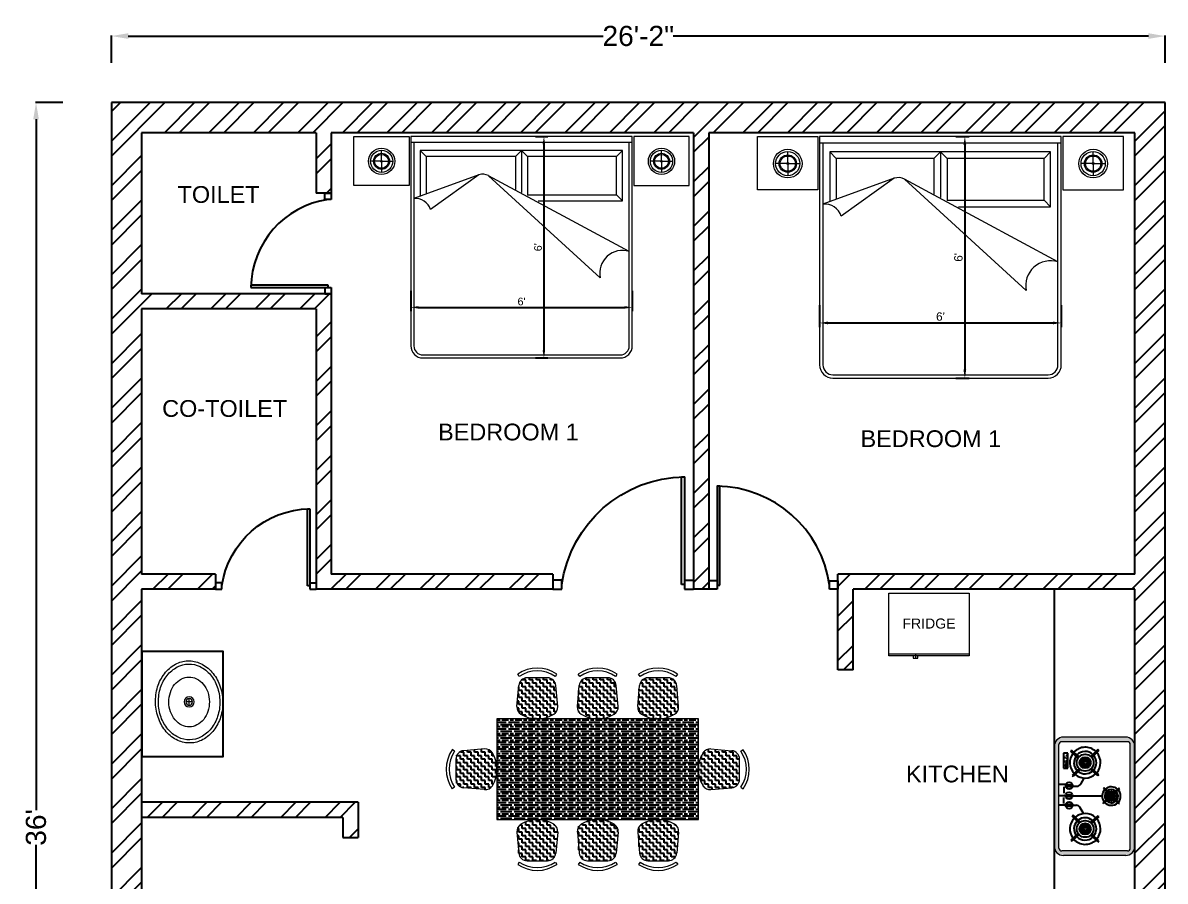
# Model space of a CAD drawing. Header units: inches. Extents: x 6298 to 6638, y 3650 to 4105.
# Drawn here: x 6297.5 to 6637.9, y 3849.5 to 4105.3 of the extents above; entities that cross this region are included whole.
import ezdxf

# ---------------------------------------------------------------- set-up
doc = ezdxf.new("R2010")
doc.units = ezdxf.units.IN
doc.header["$MEASUREMENT"] = 0
for name, color, linetype in [('A', 132, 'Continuous'), ('Appliances', 7, 'Continuous'), ('door', 70, 'Continuous'), ('Furniture Layout_30-12-17$0$0-FF-TEXT', 3, 'Continuous'), ('kitchen technics', 250, 'Continuous'), ('wall', 20, 'Continuous'), ('window', 147, 'Continuous')]:
    doc.layers.add(name, color=color, linetype=linetype)
for name, color, linetype, lineweight in [('ceiling', 144, 'Continuous', 18), ('FURN', 191, 'Continuous', 13), ('FURNITURE', 11, 'Continuous', 13), ('Text cabs', 253, 'Continuous', 9)]:
    doc.layers.add(name, color=color, linetype=linetype, lineweight=lineweight)
doc.layers.add('components', color=9, linetype='Continuous', plot=False)
doc.styles.get("Standard").update_dxf_attribs({"font": 'arial.ttf'})
doc.dimstyles.new('ISO-25', dxfattribs={"dimtxt": 2.5, "dimasz": 2.5, "dimexe": 1.25, "dimexo": 0.625, "dimtad": 1, "dimdec": 0, "dimlunit": 4, "dimtxsty": 'Standard', "dimcen": 2.5, "dimadec": 0, "dimazin": 0, "dimtfac": 1, "dimtdec": 0, "dimtmove": 0, "dimatfit": 3, "dimfxl": 1, "dimarcsym": 0})
doc.dimstyles.get("Standard").update_dxf_attribs({"dimtxt": 6, "dimasz": 5, "dimexe": 0.18, "dimexo": 0.0625, "dimgap": 0.09, "dimtad": 0, "dimdec": 1, "dimzin": 0, "dimdsep": 46, "dimlunit": 4, "dimtxsty": 'Standard', "dimcen": 0.09, "dimadec": 0, "dimazin": 0, "dimtfac": 0.998, "dimtdec": 1, "dimtofl": 0, "dimtmove": 0, "dimatfit": 3, "dimfxl": 8, "dimfxlon": 1, "dimtolj": 1, "dimtzin": 0, "dimarcsym": 0})

# ---------------------------------------------------------------- blocks, each defined once
blk = doc.blocks.new('door')
at = {"layer": 'Furniture Layout_30-12-17$0$0-FF-TEXT'}
for p, q in [((19011.3, 10504.69), (19011.3, 10507.69)), ((19011.3, 10507.69), (19014.3, 10507.69)), ((19014.3, 10507.69), (19014.3, 10504.69)), ((19014.3, 10504.69), (19011.3, 10504.69)), ((19012.8, 10464.69), (18976.8, 10464.69)), ((18976.8, 10464.69), (18976.8, 10463.69)), ((18976.8, 10463.69), (19014.3, 10463.69)), ((19011.3, 10463.69), (19011.3, 10460.69)), ((19012.8, 10463.69), (19012.8, 10464.69)), ((19014.3, 10463.69), (19014.3, 10460.69)), ((19011.3, 10460.69), (19014.3, 10460.69))]:
    blk.add_line(p, q, dxfattribs=at)
blk.add_arc((19018.78, 10463.13), 41.98, 98.1895, 179.2411, dxfattribs=at)
blk = doc.blocks.new('*D10')
at = {"layer": 'Appliances', "color": 0, "lineweight": -2, "transparency": 16777216}
for p, q in [((12457.42, 13257.41), (12457.42, 13250.83)), ((12529.42, 13257.41), (12529.42, 13250.83)), ((12459.92, 13252.08), (12526.92, 13252.08))]:
    blk.add_line(p, q, dxfattribs=at)
at = {"layer": 'Appliances', "color": 0, "transparency": 16777216}
for points in [[(12459.92, 13252.5), (12459.92, 13251.67), (12457.42, 13252.08)], [(12526.92, 13252.5), (12526.92, 13251.67), (12529.42, 13252.08)]]:
    blk.add_solid(points, dxfattribs=at)
at = {"layer": 'Defpoints', "color": 0, "transparency": 16777216}
for p in [(12457.42, 13258.03), (12529.42, 13258.03), (12529.42, 13252.08)]:
    blk.add_point(p, dxfattribs=at)
at = {"layer": 'Appliances', "color": 0, "transparency": 16777216, "insert": (12493.42, 13253.98), "char_height": 2.5, "attachment_point": 5}
blk.add_mtext("6'", dxfattribs=at)
blk = doc.blocks.new('*D11')
at = {"layer": 'Appliances', "color": 0, "lineweight": -2, "transparency": 16777216}
for p, q in [((12497.99, 13307.61), (12501.94, 13307.61)), ((12500.69, 13305.11), (12500.69, 13238.14)), ((12497.99, 13235.64), (12501.94, 13235.64))]:
    blk.add_line(p, q, dxfattribs=at)
at = {"layer": 'Appliances', "color": 0, "transparency": 16777216}
for points in [[(12500.27, 13305.11), (12501.1, 13305.11), (12500.69, 13307.61)], [(12500.27, 13238.14), (12501.1, 13238.14), (12500.69, 13235.64)]]:
    blk.add_solid(points, dxfattribs=at)
at = {"layer": 'Defpoints', "color": 0, "transparency": 16777216}
for p in [(12497.36, 13307.61), (12497.36, 13235.64), (12500.69, 13235.64)]:
    blk.add_point(p, dxfattribs=at)
at = {"layer": 'Appliances', "color": 0, "transparency": 16777216, "insert": (12498.78, 13271.63), "char_height": 2.5, "attachment_point": 5, "rotation": 90}
blk.add_mtext("6'", dxfattribs=at)
blk = doc.blocks.new('Gruppe-242')
at = {"color": 7, "linetype": 'Continuous', "lineweight": 18}
for p, q in [((0, -67.5), (90, -67.5)), ((27.5, -70), (27.5, -72.5)), ((27.5, -72.5), (32.5, -72.5)), ((30, -67.5), (30, -72.5)), ((32.5, -72.5), (32.5, -70))]:
    blk.add_line(p, q, dxfattribs=at)
blk.add_lwpolyline([(0, -70), (0, 0), (90, 0), (90, -70)], close=True, dxfattribs=at)
blk = doc.blocks.new('FRIDGE_DBL')
at = {"color": 7}
blk.add_blockref('Gruppe-242', (0, 0), dxfattribs=at)
blk = doc.blocks.new('S')
at = {"layer": 'wall', "ltscale": 99, "true_color": 0x000000, "transparency": 33554664}
h = blk.add_hatch(color=18, dxfattribs=at)
h.dxf.hatch_style = 1
h.paths.add_polyline_path([(1571.43, 1166.98, 0.414214), (1568.71, 1169.7), (1550.15, 1169.7, 0.414214), (1547.43, 1166.98), (1547.43, 1137.16, 0.414214), (1550.15, 1134.43), (1568.71, 1134.43, 0.414214), (1571.43, 1137.16)])
h.paths.add_polyline_path([(1570.07, 1136.63, -0.414214), (1569.23, 1135.8), (1549.62, 1135.8, -0.414214), (1548.79, 1136.63), (1548.79, 1167.5, -0.414214), (1549.62, 1168.34), (1569.23, 1168.34, -0.414214), (1570.07, 1167.5)], flags=16)
h.paths.add_polyline_path([(1566.52, 1150.34), (1566.88, 1149.98, -0.019245), (1566.7, 1149.8, -0.486318), (1562.4, 1150.27), (1562.03, 1149.94, -0.019248), (1561.86, 1150.13, -0.201804), (1561.33, 1152.2), (1552.86, 1152.2, -0.989033), (1550.77, 1152.22, -1.011089), (1552.86, 1152.2), (1561.68, 1152.2, -0.189088), (1562.46, 1154.05), (1562.11, 1154.4, -0.019245), (1562.29, 1154.58, -0.439294), (1566.32, 1154.14), (1566.69, 1154.47, -0.019248), (1566.87, 1154.29, -0.425563)], flags=0)
h.paths.add_polyline_path([(1565.93, 1152.13, -1), (1562.93, 1152.13, -1)], flags=0)
h.paths.add_polyline_path([(1565.43, 1152.13, -1), (1563.43, 1152.13, -1)], flags=0)
h.paths.add_polyline_path([(1563.93, 1152.13, -1), (1564.93, 1152.13, -1)], flags=0)
h.paths.add_polyline_path([(1560.68, 1158.49, -0.019248), (1560.39, 1158.19, -0.259354), (1556.08, 1157.04), (1555.32, 1155.71, -0.269608), (1554.23, 1155.08), (1552.89, 1155.08, -0.938383), (1550.81, 1155.21, -1.065663), (1552.89, 1155.08), (1554.23, 1155.08, 0.269608), (1555.32, 1155.71), (1556.34, 1157.51, -0.163139), (1553.64, 1158.6), (1553.05, 1158.01, -0.019245), (1552.75, 1158.3, -0.421309), (1552.97, 1164.86), (1552.34, 1165.42, -0.019248), (1552.61, 1165.74, -0.485932), (1559.82, 1165.38), (1560.41, 1165.97, -0.019245), (1560.7, 1165.67, -0.429279), (1560.06, 1159.05)], flags=0)
h.paths.add_polyline_path([(1554.12, 1162.09, -1), (1559.13, 1162.09, -1)], flags=0)
h.paths.add_polyline_path([(1554.96, 1162.09, -1), (1558.29, 1162.09, -1)], flags=0)
h.paths.add_polyline_path([(1560.39, 1146.24, -0.019248), (1560.68, 1145.94, -0.425563), (1560.11, 1139.35), (1560.7, 1138.76, -0.019245), (1560.41, 1138.46, -0.486318), (1553.23, 1139.24), (1552.61, 1138.69, -0.019248), (1552.34, 1139.01, -0.425008), (1553.34, 1145.54), (1552.75, 1146.13, -0.019245), (1553.05, 1146.42, -0.164433), (1555.76, 1147.54), (1555.05, 1148.79, 0.268341), (1553.96, 1149.42), (1552.9, 1149.42, -1.006989), (1550.81, 1149.4, -0.993059), (1552.9, 1149.42), (1553.96, 1149.42, -0.268341), (1555.05, 1148.79), (1556.13, 1146.9, -0.21892), (1559.77, 1145.68)], flags=0)
h.paths.add_polyline_path([(1559.13, 1142.34, -1), (1554.12, 1142.34, -1)], flags=0)
h.paths.add_polyline_path([(1552.57, 1155.4), (1552.57, 1154.99), (1551.07, 1154.99), (1551.07, 1155.4)], flags=0)
h.paths.add_polyline_path([(1552.59, 1152.45), (1552.59, 1152.03), (1551.09, 1152.03), (1551.09, 1152.45)], flags=0)
h.paths.add_polyline_path([(1558.29, 1142.34, -1), (1554.96, 1142.34, -1)], flags=0)
h.paths.add_polyline_path([(1551.5, 1160.48), (1550.15, 1160.48), (1550.15, 1164.91), (1551.5, 1164.91)], flags=0)
h.paths.add_polyline_path([(1551.29, 1160.96), (1550.64, 1160.96), (1550.64, 1161.51), (1551.29, 1161.51)], flags=0)
h.paths.add_polyline_path([(1552.57, 1149.63), (1552.57, 1149.21), (1551.07, 1149.21), (1551.07, 1149.63)], flags=0)
h.paths.add_polyline_path([(1557.46, 1142.34, -1), (1555.79, 1142.34, -1)], flags=0)
h.paths.add_polyline_path([(1551.21, 1161.98), (1551, 1161.98), (1551, 1162.25), (1551.21, 1162.25)], flags=0)
h.paths.add_polyline_path([(1551.19, 1162.55), (1551.02, 1162.55), (1551.02, 1162.82), (1551.19, 1162.82)], flags=0)
h.paths.add_polyline_path([(1551.19, 1163.2), (1551.04, 1163.2), (1551.04, 1163.49), (1551.19, 1163.49)], flags=0)
h.paths.add_polyline_path([(1551.19, 1164.04), (1551.04, 1164.04), (1551.04, 1164.28), (1551.19, 1164.28)], flags=0)
at = {"color": 8}
for p, q in [((1550.15, 1164.91), (1550.15, 1160.48)), ((1551.5, 1164.91), (1550.15, 1164.91)), ((1551.04, 1164.28), (1551.04, 1164.04)), ((1551.19, 1164.28), (1551.04, 1164.28)), ((1551.19, 1164.04), (1551.19, 1164.28)), ((1551.5, 1160.48), (1551.5, 1164.91)), ((1554.53, 1163.46), (1552.34, 1165.42)), ((1554.79, 1163.79), (1552.61, 1165.74)), ((1560.41, 1165.97), (1558.35, 1163.9)), ((1560.7, 1165.67), (1558.62, 1163.59)), ((1550.64, 1161.51), (1550.64, 1160.96)), ((1551.29, 1161.51), (1550.64, 1161.51)), ((1550.64, 1160.96), (1551.29, 1160.96)), ((1551, 1162.25), (1551, 1161.98)), ((1551.21, 1162.25), (1551, 1162.25)), ((1551, 1161.98), (1551.21, 1161.98)), ((1551.02, 1162.82), (1551.02, 1162.55)), ((1551.19, 1162.82), (1551.02, 1162.82)), ((1551.02, 1162.55), (1551.19, 1162.55)), ((1551.04, 1164.04), (1551.19, 1164.04)), ((1551.04, 1163.49), (1551.04, 1163.2)), ((1551.19, 1163.49), (1551.04, 1163.49)), ((1551.04, 1163.2), (1551.19, 1163.2)), ((1551.19, 1163.2), (1551.19, 1163.49)), ((1551.19, 1162.55), (1551.19, 1162.82)), ((1551.21, 1161.98), (1551.21, 1162.25)), ((1551.29, 1160.96), (1551.29, 1161.51)), ((1550.15, 1160.48), (1551.5, 1160.48)), ((1554.81, 1160.36), (1552.75, 1158.3)), ((1555.12, 1160.09), (1553.05, 1158.01)), ((1555.32, 1155.71), (1556.34, 1157.51)), ((1560.39, 1158.19), (1558.21, 1160.15)), ((1560.68, 1158.49), (1558.51, 1160.44)), ((1551.07, 1155.58), (1548.79, 1155.58)), ((1550.33, 1152.96), (1550.33, 1154.88)), ((1551.07, 1155.4), (1551.07, 1154.99)), ((1552.57, 1155.4), (1551.07, 1155.4)), ((1551.07, 1154.99), (1552.57, 1154.99)), ((1552.57, 1154.99), (1552.57, 1155.4)), ((1552.89, 1155.08), (1554.23, 1155.08)), ((1563.34, 1153.16), (1562.11, 1154.4)), ((1563.53, 1153.33), (1562.29, 1154.58)), ((1566.69, 1154.47), (1565.38, 1153.29)), ((1566.87, 1154.29), (1565.56, 1153.12)), ((1551.09, 1152.21), (1548.79, 1152.21)), ((1550.28, 1149.96), (1550.28, 1151.71)), ((1551.09, 1152.45), (1551.09, 1152.03)), ((1552.59, 1152.45), (1551.09, 1152.45)), ((1551.09, 1152.03), (1552.59, 1152.03)), ((1552.59, 1152.03), (1552.59, 1152.45)), ((1552.86, 1152.2), (1561.68, 1152.2)), ((1563.17, 1151.31), (1561.86, 1150.13)), ((1563.33, 1151.11), (1562.03, 1149.94)), ((1566.7, 1149.8), (1565.47, 1151.04)), ((1566.88, 1149.98), (1565.63, 1151.23)), ((1551.07, 1149.4), (1548.79, 1149.4)), ((1551.07, 1149.63), (1551.07, 1149.21)), ((1552.57, 1149.63), (1551.07, 1149.63)), ((1551.07, 1149.21), (1552.57, 1149.21)), ((1552.57, 1149.21), (1552.57, 1149.63)), ((1552.9, 1149.42), (1553.96, 1149.42)), ((1556.13, 1146.9), (1555.05, 1148.79)), ((1554.81, 1144.06), (1552.75, 1146.13)), ((1555.12, 1144.34), (1553.05, 1146.42)), ((1560.39, 1146.24), (1558.21, 1144.28)), ((1560.68, 1145.94), (1558.51, 1143.99)), ((1554.53, 1140.97), (1552.34, 1139.01)), ((1554.79, 1140.64), (1552.61, 1138.69)), ((1560.41, 1138.46), (1558.35, 1140.52)), ((1560.7, 1138.76), (1558.62, 1140.83))]:
    blk.add_line(p, q, dxfattribs=at)
for centre, radius in [((1556.62, 1162.09), 2.5), ((1550.47, 1163.62), 0.19), ((1550.49, 1162.42), 0.153), ((1556.62, 1162.09), 1.67), ((1555.41, 1162.27), 0.149), ((1555.45, 1161.76), 0.149), ((1555.59, 1162.76), 0.149), ((1555.69, 1161.31), 0.149), ((1556.62, 1162.09), 0.834), ((1555.95, 1163.12), 0.149), ((1556.09, 1160.99), 0.149), ((1556.62, 1162.09), 0.417), ((1556.42, 1163.32), 0.149), ((1556.59, 1160.87), 0.149), ((1556.93, 1163.3), 0.149), ((1557.09, 1160.96), 0.149), ((1557.39, 1163.07), 0.149), ((1557.52, 1161.24), 0.149), ((1557.72, 1162.68), 0.149), ((1557.79, 1161.68), 0.149), ((1557.86, 1162.19), 0.149), ((1551.86, 1155.21), 1.04), ((1551.81, 1152.22), 1.04), ((1564.43, 1152.13), 1.5), ((1564.43, 1152.13), 1), ((1563.71, 1152.02), 0.0895), ((1563.73, 1152.32), 0.0895), ((1563.81, 1151.73), 0.0895), ((1563.87, 1152.6), 0.0895), ((1564.43, 1152.13), 0.501), ((1564.03, 1151.51), 0.0895), ((1564.11, 1152.79), 0.0895), ((1564.43, 1152.13), 0.25), ((1564.31, 1151.39), 0.0895), ((1564.41, 1152.86), 0.0895), ((1564.62, 1151.4), 0.0895), ((1564.71, 1152.81), 0.0895), ((1564.89, 1151.54), 0.0895), ((1564.97, 1152.64), 0.0895), ((1565.09, 1151.78), 0.0895), ((1565.13, 1152.38), 0.0895), ((1565.18, 1152.07), 0.0895), ((1551.86, 1149.4), 1.04), ((1556.62, 1142.34), 2.5), ((1556.62, 1142.34), 1.67), ((1556.59, 1143.56), 0.149), ((1555.41, 1142.15), 0.149), ((1555.45, 1142.66), 0.149), ((1555.59, 1141.67), 0.149), ((1555.69, 1143.12), 0.149), ((1556.62, 1142.34), 0.834), ((1555.95, 1141.3), 0.149), ((1556.09, 1143.43), 0.149), ((1556.62, 1142.34), 0.417), ((1556.42, 1141.11), 0.149), ((1556.93, 1141.13), 0.149), ((1557.09, 1143.47), 0.149), ((1557.39, 1141.35), 0.149), ((1557.52, 1143.18), 0.149), ((1557.72, 1141.75), 0.149), ((1557.79, 1142.75), 0.149), ((1557.86, 1142.24), 0.149)]:
    blk.add_circle(centre, radius, dxfattribs=at)
for centre, radius, start, end in [((1556.62, 1162.09), 4.59, 142.8279, 224.2284), ((1556.62, 1162.09), 5.42, 137.6788, 142.0896), ((1556.62, 1162.09), 4.59, 45.84, 137.6136), ((1556.62, 1162.09), 3.34, 46.1422, 137.4546), ((1556.62, 1162.09), 3.34, 318.6204, 38.9688), ((1556.62, 1162.09), 4.59, 318.4614, 40.6269), ((1556.62, 1162.09), 5.42, 41.306, 45.716), ((1556.62, 1162.09), 3.34, 144.6311, 223.9261), ((1556.62, 1162.09), 5.42, 224.3523, 228.7623), ((1556.62, 1162.09), 4.59, 229.4414, 313.2471), ((1556.62, 1162.09), 3.34, 231.0995, 311.4439), ((1556.62, 1162.09), 5.42, 313.9855, 318.3962), ((1554.23, 1156.33), 1.25, 270, 330.3535), ((1564.43, 1152.13), 2.75, 135.7716, 217.1721), ((1564.43, 1152.13), 3.25, 131.2377, 135.6477), ((1564.43, 1152.13), 2.75, 46.7529, 130.5586), ((1564.43, 1152.13), 2, 48.5561, 128.9005), ((1564.43, 1152.13), 2.75, 319.3731, 41.5386), ((1564.43, 1152.13), 3.25, 41.6038, 46.0145), ((1564.43, 1152.13), 2, 136.0739, 215.3689), ((1564.43, 1152.13), 2, 222.5454, 313.8578), ((1564.43, 1152.13), 2, 321.0312, 41.3796), ((1553.96, 1148.16), 1.25, 29.9161, 90), ((1564.43, 1152.13), 3.25, 217.9104, 222.3212), ((1564.43, 1152.13), 2.75, 222.3864, 314.16), ((1564.43, 1152.13), 3.25, 314.284, 318.694), ((1556.62, 1142.34), 4.59, 135.7716, 217.1721), ((1556.62, 1142.34), 5.42, 131.2377, 135.6477), ((1556.62, 1142.34), 3.34, 136.0739, 215.3689), ((1556.62, 1142.34), 4.59, 46.7529, 130.5586), ((1556.62, 1142.34), 3.34, 48.5561, 128.9005), ((1556.62, 1142.34), 3.34, 321.0312, 41.3796), ((1556.62, 1142.34), 4.59, 319.3731, 41.5386), ((1556.62, 1142.34), 5.42, 41.6038, 46.0145), ((1556.62, 1142.34), 5.42, 217.9104, 222.3212), ((1556.62, 1142.34), 4.59, 222.3864, 314.16), ((1556.62, 1142.34), 3.34, 222.5454, 313.8578), ((1556.62, 1142.34), 5.42, 314.284, 318.694)]:
    blk.add_arc(centre, radius, start, end, dxfattribs=at)
at = {"layer": 'Text cabs'}
for p, q in [((1569.23, 1168.34), (1549.62, 1168.34)), ((1568.71, 1169.7), (1550.15, 1169.7)), ((1547.43, 1137.16), (1547.43, 1166.98)), ((1548.79, 1136.63), (1548.79, 1167.5)), ((1570.07, 1136.63), (1570.07, 1167.5)), ((1571.43, 1137.16), (1571.43, 1166.98)), ((1569.23, 1135.8), (1549.62, 1135.8)), ((1568.71, 1134.43), (1550.15, 1134.43))]:
    blk.add_line(p, q, dxfattribs=at)
for centre, radius, start, end in [((1550.15, 1166.98), 2.72, 90, 180), ((1549.62, 1167.5), 0.834, 90, 180), ((1568.71, 1166.98), 2.72, 0, 90), ((1569.23, 1167.5), 0.834, 0, 90), ((1550.15, 1137.16), 2.72, 180, 270), ((1568.71, 1137.16), 2.72, 270, 0), ((1549.62, 1136.63), 0.834, 180, 270), ((1569.23, 1136.63), 0.834, 270, 0)]:
    blk.add_arc(centre, radius, start, end, dxfattribs=at)
blk = doc.blocks.new('21')
for p, q in [((2734.66, 1176.66), (2734.68, 1176.895)), ((2734.686, 1176.995), (2734.669, 1177.021)), ((2735.002, 1176.98), (2734.773, 1176.98)), ((2735.088, 1176.995), (2735.106, 1177.021)), ((2735.115, 1176.66), (2735.094, 1176.895)), ((2734.325, 1176.521), (2734.325, 1174.271)), ((2735.45, 1176.521), (2734.325, 1176.521)), ((2735.45, 1174.271), (2735.45, 1176.521)), ((2733.85, 1176.272), (2733.824, 1176.289)), ((2734.186, 1176.298), (2733.95, 1176.278)), ((2735.589, 1176.298), (2735.824, 1176.278)), ((2735.924, 1176.272), (2735.95, 1176.289)), ((2733.865, 1176.185), (2733.865, 1175.956)), ((2735.909, 1175.956), (2735.909, 1176.185)), ((2733.85, 1175.869), (2733.824, 1175.852)), ((2734.186, 1175.843), (2733.95, 1175.863)), ((2735.589, 1175.843), (2735.824, 1175.863)), ((2735.924, 1175.869), (2735.95, 1175.852)), ((2734.186, 1175.623), (2733.95, 1175.603)), ((2735.589, 1175.623), (2735.824, 1175.603)), ((2733.85, 1175.597), (2733.824, 1175.614)), ((2733.865, 1175.51), (2733.865, 1175.281)), ((2735.909, 1175.281), (2735.909, 1175.51)), ((2735.924, 1175.597), (2735.95, 1175.614)), ((2733.85, 1175.194), (2733.824, 1175.177)), ((2734.186, 1175.168), (2733.95, 1175.188)), ((2735.589, 1175.168), (2735.824, 1175.188)), ((2735.924, 1175.194), (2735.95, 1175.177)), ((2733.85, 1174.922), (2733.824, 1174.939)), ((2734.186, 1174.948), (2733.95, 1174.928)), ((2735.589, 1174.948), (2735.824, 1174.928)), ((2735.924, 1174.922), (2735.95, 1174.939)), ((2733.865, 1174.835), (2733.865, 1174.606)), ((2735.909, 1174.606), (2735.909, 1174.835)), ((2733.85, 1174.519), (2733.824, 1174.502)), ((2734.186, 1174.493), (2733.95, 1174.513)), ((2735.589, 1174.493), (2735.824, 1174.513)), ((2735.924, 1174.519), (2735.95, 1174.502)), ((2734.325, 1174.271), (2735.45, 1174.271)), ((2734.66, 1174.131), (2734.68, 1173.896)), ((2735.115, 1174.131), (2735.094, 1173.896)), ((2734.686, 1173.796), (2734.669, 1173.77)), ((2734.773, 1173.811), (2735.002, 1173.811)), ((2735.088, 1173.796), (2735.106, 1173.77))]:
    blk.add_line(p, q)
for centre, radius, start, end in [((2734.887, 1176.701), 0.387, 55.6197, 124.3803), ((2734.887, 1176.701), 0.356, 55.6197, 124.3803), ((2734.773, 1176.887), 0.0929, 90, 175.0303), ((2735.002, 1176.887), 0.0929, 4.9697, 90), ((2734.752, 1176.652), 0.0929, 175.0303, 238.407), ((2735.022, 1176.652), 0.0929, 301.593, 4.9697), ((2734.887, 1176.872), 0.351, 238.407, 301.593), ((2734.144, 1176.071), 0.387, 145.6197, 214.3803), ((2734.144, 1176.071), 0.356, 145.6197, 214.3803), ((2733.958, 1176.185), 0.0929, 94.9697, 180), ((2734.194, 1176.206), 0.0929, 31.593, 94.9697), ((2735.581, 1176.206), 0.0929, 85.0303, 148.407), ((2735.816, 1176.185), 0.0929, 0, 85.0303), ((2735.63, 1176.071), 0.356, 325.6197, 34.3803), ((2735.63, 1176.071), 0.387, 325.6197, 34.3803), ((2733.974, 1176.071), 0.351, 328.407, 31.593), ((2735.801, 1176.071), 0.351, 148.407, 211.593), ((2733.958, 1175.956), 0.0929, 180, 265.0303), ((2734.194, 1175.935), 0.0929, 265.0303, 328.407), ((2735.581, 1175.935), 0.0929, 211.593, 274.9697), ((2735.816, 1175.956), 0.0929, 274.9697, 0), ((2734.194, 1175.531), 0.0929, 31.593, 94.9697), ((2735.581, 1175.531), 0.0929, 85.0303, 148.407), ((2734.144, 1175.396), 0.387, 145.6197, 214.3803), ((2734.144, 1175.396), 0.356, 145.6197, 214.3803), ((2733.958, 1175.51), 0.0929, 94.9697, 180), ((2733.974, 1175.396), 0.351, 328.407, 31.593), ((2735.801, 1175.396), 0.351, 148.407, 211.593), ((2735.816, 1175.51), 0.0929, 0, 85.0303), ((2735.63, 1175.396), 0.356, 325.6197, 34.3803), ((2735.63, 1175.396), 0.387, 325.6197, 34.3803), ((2733.958, 1175.281), 0.0929, 180, 265.0303), ((2735.816, 1175.281), 0.0929, 274.9697, 0), ((2734.194, 1175.26), 0.0929, 265.0303, 328.407), ((2735.581, 1175.26), 0.0929, 211.593, 274.9697), ((2734.144, 1174.721), 0.387, 145.6197, 214.3803), ((2734.144, 1174.721), 0.356, 145.6197, 214.3803), ((2733.958, 1174.835), 0.0929, 94.9697, 180), ((2734.194, 1174.856), 0.0929, 31.593, 94.9697), ((2733.974, 1174.721), 0.351, 328.407, 31.593), ((2735.801, 1174.721), 0.351, 148.407, 211.593), ((2735.581, 1174.856), 0.0929, 85.0303, 148.407), ((2735.816, 1174.835), 0.0929, 0, 85.0303), ((2735.63, 1174.721), 0.356, 325.6197, 34.3803), ((2735.63, 1174.721), 0.387, 325.6197, 34.3803), ((2733.958, 1174.606), 0.0929, 180, 265.0303), ((2735.816, 1174.606), 0.0929, 274.9697, 0), ((2734.194, 1174.585), 0.0929, 265.0303, 328.407), ((2735.581, 1174.585), 0.0929, 211.593, 274.9697), ((2734.752, 1174.14), 0.0929, 121.593, 184.9697), ((2734.887, 1173.92), 0.351, 58.407, 121.593), ((2735.022, 1174.14), 0.0929, 355.0303, 58.407), ((2734.773, 1173.904), 0.0929, 184.9697, 270), ((2735.002, 1173.904), 0.0929, 270, 355.0303), ((2734.887, 1174.09), 0.387, 235.6197, 304.3803), ((2734.887, 1174.09), 0.356, 235.6197, 304.3803)]:
    blk.add_arc(centre, radius, start, end)
blk = doc.blocks.new('revised plan$0$Sink - Oval top')
for p, q in [((-1, 0), (1, 0)), ((0, 1), (0, -1))]:
    blk.add_line(p, q)
at = {"linetype": 'Continuous'}
for points in [[(-12.23, 0.39, 0.117634), (-11.46, -3.36, 0.104469), (-8.88, -6.8, 0.090016), (-5.08, -9.07, 0.08192), (-0.32, -10.02, 0.08192), (4.49, -9.38, 0.090016), (8.42, -7.36, 0.104469), (11.22, -4.09, 0.117634), (12.23, -0.39, 0.117634), (11.46, 3.36, 0.104469), (8.88, 6.8, 0.090016), (5.08, 9.07, 0.08192), (0.32, 10.02, 0.08192), (-4.49, 9.38, 0.090016), (-8.42, 7.36, 0.104469), (-11.22, 4.09, 0.117634)], [(-11.29, 0.16, 0.118622), (-10.52, -3.25, 0.104678), (-8.07, -6.36, 0.089562), (-4.54, -8.37, 0.081185), (-0.13, -9.15, 0.081185), (4.3, -8.49, 0.089562), (7.89, -6.58, 0.104678), (10.42, -3.55, 0.118622), (11.29, -0.16, 0.118622), (10.52, 3.25, 0.104678), (8.07, 6.36, 0.089562), (4.54, 8.37, 0.081185), (0.13, 9.15, 0.081185), (-4.3, 8.49, 0.089562), (-7.89, 6.58, 0.104678), (-10.42, 3.55, 0.118622)], [(-7.42, 0.08, 0.118283), (-6.91, -2.17, 0.104607), (-5.29, -4.21, 0.089718), (-2.97, -5.53, 0.081436), (-0.07, -6.04, 0.081436), (2.84, -5.59, 0.089718), (5.2, -4.33, 0.104607), (6.86, -2.32, 0.118283), (7.42, -0.08, 0.118283), (6.91, 2.17, 0.104607), (5.29, 4.21, 0.089718), (2.97, 5.53, 0.081436), (0.07, 6.04, 0.081436), (-2.84, 5.59, 0.089718), (-5.2, 4.33, 0.104607), (-6.86, 2.32, 0.118283)]]:
    blk.add_lwpolyline(points, format="xyb", close=True, dxfattribs=at)
for radius in [1.5, 1]:
    blk.add_circle((0, 0), radius)
blk = doc.blocks.new('*D69')
at = {"layer": 'Defpoints', "color": 0, "lineweight": -2, "transparency": 16777216}
for p, q in [((6323.91, 4093.34), (6323.91, 4101.52)), ((6328.91, 4101.34), (6470.46, 4101.34)), ((6632.91, 4101.34), (6491.35, 4101.34)), ((6637.91, 4093.34), (6637.91, 4101.52))]:
    blk.add_line(p, q, dxfattribs=at)
at = {"layer": 'Defpoints', "color": 0, "transparency": 16777216}
for p in [(6637.91, 4101.34), (6323.91, 4081.55), (6637.91, 4081.55)]:
    blk.add_point(p, dxfattribs=at)
for points in [[(6328.91, 4102.18), (6328.91, 4100.51), (6323.91, 4101.34)], [(6632.91, 4102.18), (6632.91, 4100.51), (6637.91, 4101.34)]]:
    blk.add_solid(points, dxfattribs=at)
at = {"layer": 'Defpoints', "color": 0, "transparency": 16777216, "insert": (6480.91, 4101.34), "char_height": 6, "attachment_point": 5}
blk.add_mtext('\\A1;26\'-2"', dxfattribs=at)
blk = doc.blocks.new('*D70')
at = {"layer": 'Defpoints', "color": 0, "lineweight": -2, "transparency": 16777216}
for p, q in [((6309.45, 4081.55), (6301.27, 4081.55)), ((6301.45, 4076.55), (6301.45, 3870.73)), ((6301.45, 3654.55), (6301.45, 3860.37)), ((6309.45, 3649.55), (6301.27, 3649.55))]:
    blk.add_line(p, q, dxfattribs=at)
at = {"layer": 'Defpoints', "color": 0, "transparency": 16777216}
for p in [(6323.91, 4081.55), (6301.45, 3649.55), (6323.91, 3649.55)]:
    blk.add_point(p, dxfattribs=at)
for points in [[(6300.62, 4076.55), (6302.29, 4076.55), (6301.45, 4081.55)], [(6300.62, 3654.55), (6302.29, 3654.55), (6301.45, 3649.55)]]:
    blk.add_solid(points, dxfattribs=at)
at = {"layer": 'Defpoints', "color": 0, "transparency": 16777216, "insert": (6301.45, 3865.55), "char_height": 6, "attachment_point": 5, "rotation": 90}
blk.add_mtext("\\A1;36'", dxfattribs=at)
blk = doc.blocks.new('bed')
at = {"layer": 'ceiling'}
for p, q in [((12438.92, 13291.73), (12438.92, 13307.61)), ((12438.92, 13307.61), (12456.92, 13307.61)), ((12456.92, 13307.61), (12456.92, 13291.73)), ((12457.42, 13307.61), (12457.42, 13239.57)), ((12529.42, 13307.61), (12457.42, 13307.61)), ((12529.42, 13239.57), (12529.42, 13307.61)), ((12547.92, 13307.61), (12529.92, 13307.61)), ((12529.92, 13307.61), (12529.92, 13291.73)), ((12547.92, 13291.73), (12547.92, 13307.61)), ((12447.92, 13299.56), (12447.92, 13303.17)), ((12529.42, 13305.64), (12457.42, 13305.64)), ((12458.42, 13305.64), (12458.42, 13239.57)), ((12526.24, 13303.03), (12460.42, 13303.03)), ((12460.42, 13303.03), (12460.42, 13288.16)), ((12462.38, 13301.07), (12460.42, 13303.03)), ((12493.42, 13303.03), (12491.45, 13301.07)), ((12493.42, 13303.03), (12493.42, 13289.43)), ((12495.38, 13301.07), (12493.42, 13303.03)), ((12526.24, 13303.03), (12524.28, 13301.07)), ((12526.24, 13286.68), (12526.24, 13303.03)), ((12528.42, 13239.57), (12528.42, 13305.64)), ((12538.92, 13299.56), (12538.92, 13303.17)), ((12447.92, 13299.56), (12444.31, 13299.56)), ((12447.92, 13299.56), (12447.92, 13295.95)), ((12447.92, 13299.56), (12451.53, 13299.56)), ((12462.38, 13301.07), (12462.38, 13288.83)), ((12491.45, 13301.07), (12462.38, 13301.07)), ((12491.45, 13301.07), (12491.45, 13290.43)), ((12524.28, 13301.07), (12495.38, 13301.07)), ((12495.38, 13301.07), (12495.38, 13288.42)), ((12524.28, 13288.64), (12524.28, 13301.07)), ((12538.92, 13299.56), (12535.31, 13299.56)), ((12538.92, 13299.56), (12542.53, 13299.56)), ((12538.92, 13299.56), (12538.92, 13295.95)), ((12479.58, 13295.19), (12458.42, 13287.48)), ((12479.58, 13295.19), (12463.84, 13283.89)), ((12528.42, 13270.27), (12482.72, 13294.89)), ((12518.94, 13261.73), (12482.72, 13294.89)), ((12456.92, 13291.73), (12438.92, 13291.73)), ((12529.92, 13291.73), (12547.92, 13291.73)), ((12495.38, 13288.64), (12524.28, 13288.64)), ((12498.81, 13286.68), (12526.24, 13286.68)), ((12524.28, 13288.64), (12526.24, 13286.68)), ((12461.35, 13236.64), (12525.49, 13236.64)), ((12461.35, 13235.64), (12525.49, 13235.64))]:
    blk.add_line(p, q, dxfattribs=at)
for centre, radius in [((12447.92, 13299.56), 4.27), ((12447.92, 13299.56), 3.61), ((12538.92, 13299.56), 4.27), ((12538.92, 13299.56), 3.61), ((12447.92, 13299.56), 2.6), ((12447.92, 13299.56), 2.26), ((12447.92, 13299.56), 0.288), ((12538.92, 13299.56), 2.6), ((12538.92, 13299.56), 2.26), ((12538.92, 13299.56), 0.288)]:
    blk.add_circle(centre, radius, dxfattribs=at)
for centre, radius, start, end in [((12480.81, 13291.46), 3.93, 60.9201, 108.2785), ((12458.89, 13282.3), 5.2, 17.8062, 95.2005), ((12526.25, 13263.15), 7.44, 73.066, 190.9923), ((12461.35, 13239.57), 3.93, 180, 270), ((12461.35, 13239.57), 2.93, 180, 270), ((12525.49, 13239.57), 3.93, 270, 0), ((12525.49, 13239.57), 2.93, 270, 0)]:
    blk.add_arc(centre, radius, start, end, dxfattribs=at)
at = {"layer": 'Appliances'}
dim = blk.add_linear_dim(base=(12500.69, 13235.64), p1=(12497.36, 13307.61), p2=(12497.36, 13235.64), angle=90, dimstyle='ISO-25', dxfattribs=at)
dim.commit()
dim.dimension.update_dxf_attribs({"geometry": '*D11', "text_midpoint": (12498.78, 13271.63)})
dim = blk.add_linear_dim(base=(12529.42, 13252.08), p1=(12457.42, 13258.03), p2=(12529.42, 13258.03), dimstyle='ISO-25', dxfattribs=at)
dim.commit()
dim.dimension.update_dxf_attribs({"geometry": '*D10', "text_midpoint": (12493.42, 13253.98)})

msp = doc.modelspace()

# ---------------------------------------------------------------- hatches: boundary and pattern name
at = {"layer": 'door', "ltscale": 99, "true_color": 0x727430, "transparency": 33554664}
h = msp.add_hatch(dxfattribs=at)
h.set_pattern_fill('ZIGZAG', color=67, scale=0.332618, angle=90)
h.set_pattern_definition([(90, (12916.8432, -5553.8408), (-1.05606318, 1.05606318), [1.05606318, -1.05606318]), (180, (12916.8432, -5552.7848), (-1.05606318, -1.05606318), [1.05606318, -1.05606318])])
h.paths.add_polyline_path([(6445.29, 3857.9, 0.389031), (6447.76, 3855.64), (6453.88, 3855.64, 0.389031), (6456.34, 3857.9), (6456.89, 3864.17, 0.283804), (6455.72, 3866.5, 0.282906), (6445.91, 3866.5, 0.283804), (6444.74, 3864.17)])
h.paths.add_polyline_path([(6455.72, 3899.27, 0.283804), (6456.89, 3901.6), (6456.34, 3907.87, 0.389031), (6453.88, 3910.13), (6447.76, 3910.13, 0.389031), (6445.29, 3907.87), (6444.74, 3901.6, 0.283804), (6445.91, 3899.27, 0.282906)])
h.paths.add_polyline_path([(6474.34, 3907.87, 0.389031), (6471.88, 3910.13), (6465.76, 3910.13, 0.389031), (6463.29, 3907.87), (6462.74, 3901.6, 0.283804), (6463.91, 3899.27, 0.282906), (6473.72, 3899.27, 0.283804), (6474.89, 3901.6)])
h.paths.add_polyline_path([(6483.76, 3910.13, 0.389031), (6481.29, 3907.87), (6480.74, 3901.6, 0.283804), (6481.91, 3899.27, 0.282906), (6491.72, 3899.27, 0.283804), (6492.89, 3901.6), (6492.34, 3907.87, 0.389031), (6489.88, 3910.13)])
h.paths.add_polyline_path([(6492.89, 3864.17, 0.283804), (6491.72, 3866.5, 0.282906), (6481.91, 3866.5, 0.283804), (6480.74, 3864.17), (6481.29, 3857.9, 0.389031), (6483.76, 3855.64), (6489.88, 3855.64, 0.389031), (6492.34, 3857.9)])
h.paths.add_polyline_path([(6471.88, 3855.64, 0.389031), (6474.34, 3857.9), (6474.89, 3864.17, 0.283804), (6473.72, 3866.5, 0.282906), (6463.91, 3866.5, 0.283804), (6462.74, 3864.17), (6463.29, 3857.9, 0.389031), (6465.76, 3855.64)])
at = {"layer": 'door', "ltscale": 99, "true_color": 0x6c3932, "transparency": 33554664}
h = msp.add_hatch(dxfattribs=at)
h.set_pattern_fill('GOST_WOOD', color=17, scale=0.332618, angle=90)
h.set_pattern_definition([(180, (12432.6718, -6053.804), (2e-16, 1.99570994), [3.32618324, -0.66523665]), (180, (12433.337, -6053.1387), (2e-16, 1.99570994), [1.99570994, -0.4989275, 0.99785497, -0.4989275]), (180, (12434.3349, -6052.4734), (2e-16, 1.99570994), [3.32618324, -0.66523665])])
h.paths.add_polyline_path([(6498.82, 3867.88), (6498.82, 3897.88), (6438.82, 3897.88), (6438.82, 3867.88)])
at = {"layer": 'door', "ltscale": 99, "true_color": 0x727430, "transparency": 33554664}
h = msp.add_hatch(dxfattribs=at)
h.set_pattern_fill('ZIGZAG', color=67, scale=0.332618, angle=90)
h.set_pattern_definition([(90, (12432.6718, -6053.8039), (-1.05606318, 1.05606318), [1.05606318, -1.05606318]), (180, (12432.6718, -6052.7479), (-1.05606318, -1.05606318), [1.05606318, -1.05606318])])
h.paths.add_polyline_path([(6428.83, 3888.41, 0.389031), (6426.57, 3885.94), (6426.57, 3879.83, 0.389031), (6428.83, 3877.36), (6435.11, 3876.81, 0.283804), (6437.43, 3877.98, 0.282906), (6437.43, 3887.79, 0.283804), (6435.11, 3888.96)])
h.paths.add_polyline_path([(6502.53, 3888.96, 0.283804), (6500.2, 3887.79, 0.282906), (6500.2, 3877.98, 0.283804), (6502.53, 3876.81), (6508.8, 3877.36, 0.389031), (6511.06, 3879.83), (6511.06, 3885.94, 0.389031), (6508.8, 3888.41)])
at = {"layer": 'window', "true_color": 0xffffff}
h = msp.add_hatch(dxfattribs=at)
h.set_pattern_fill('ANSI32', scale=25)
h.paths.add_polyline_path([(6637.91, 4081.55), (6323.91, 4081.55), (6323.91, 3649.55), (6332.91, 3649.55), (6332.91, 3804.05), (6344.91, 3804.05), (6344.91, 3808.55), (6332.91, 3808.55), (6332.91, 3936.55), (6354.91, 3936.55), (6354.91, 3941.05), (6332.91, 3941.05), (6332.91, 4020.05), (6384.91, 4020.05), (6384.91, 3936.55), (6455.41, 3936.55), (6455.41, 3941.05), (6389.41, 3941.05), (6389.41, 4024.55), (6332.91, 4024.55), (6332.91, 4072.55), (6384.91, 4072.55), (6384.91, 4054.55), (6389.41, 4054.55), (6389.41, 4072.55), (6497.41, 4072.55), (6497.41, 3936.55), (6501.91, 3936.55), (6501.91, 4072.55), (6628.91, 4072.55), (6628.91, 3941.05), (6540.41, 3941.05), (6540.41, 3912.55), (6544.91, 3912.55), (6544.91, 3936.55), (6628.91, 3936.55), (6628.91, 3808.55), (6544.91, 3808.55), (6544.91, 3844.55), (6540.41, 3844.55), (6540.41, 3804.05), (6628.91, 3804.05), (6628.91, 3658.55), (6473.88, 3658.55), (6473.88, 3687.21), (6469.38, 3687.21), (6469.38, 3658.55), (6452.91, 3658.55), (6452.91, 3649.55), (6637.91, 3649.55)])
h.paths.add_polyline_path([(6397.41, 3873.05), (6332.91, 3873.05), (6332.91, 3868.55), (6392.91, 3868.55), (6392.91, 3862.55), (6397.41, 3862.55)], flags=17)
h.paths.add_polyline_path([(6421.41, 3808.55), (6404.91, 3808.55), (6404.91, 3804.05), (6416.91, 3804.05), (6416.91, 3678.05), (6421.41, 3678.05)], flags=17)
h.paths.add_polyline_path([(6473.88, 3808.55), (6469.38, 3808.55), (6469.38, 3747.21), (6473.88, 3747.21)], flags=17)

# ---------------------------------------------------------------- linework, layer by layer
at = {"layer": 'A'}
msp.add_lwpolyline([(6333.09, 3918.02), (6357.08, 3918.02), (6357.08, 3886.6), (6333.09, 3886.6)], close=True, dxfattribs=at)
at = {"layer": 'wall'}
for p, q in [((6637.91, 4081.55), (6323.91, 4081.55)), ((6323.91, 4081.55), (6323.91, 3649.55)), ((6637.91, 3649.55), (6637.91, 4081.55)), ((6332.91, 4072.55), (6332.91, 4024.55)), ((6384.91, 4072.55), (6332.91, 4072.55)), ((6384.91, 4072.55), (6384.91, 4054.55)), ((6389.41, 4072.55), (6389.41, 4054.55)), ((6497.41, 4072.55), (6389.41, 4072.55)), ((6497.41, 4072.55), (6497.41, 3936.55)), ((6628.91, 4072.55), (6501.91, 4072.55)), ((6501.91, 4072.55), (6501.91, 3936.55)), ((6628.91, 3941.05), (6628.91, 4072.55)), ((6389.41, 4054.55), (6384.91, 4054.55)), ((6389.41, 4024.55), (6332.91, 4024.55)), ((6389.41, 4024.55), (6389.41, 3941.05)), ((6384.91, 4020.05), (6332.91, 4020.05)), ((6332.91, 4020.05), (6332.91, 3941.05)), ((6384.91, 4020.05), (6384.91, 3936.55)), ((6354.91, 3941.05), (6332.91, 3941.05)), ((6354.91, 3941.05), (6354.91, 3936.55)), ((6455.41, 3941.05), (6389.41, 3941.05)), ((6455.41, 3941.05), (6455.41, 3936.55)), ((6628.91, 3941.05), (6540.41, 3941.05)), ((6540.41, 3912.55), (6540.41, 3941.05)), ((6354.91, 3936.55), (6332.91, 3936.55)), ((6332.91, 3936.55), (6332.91, 3808.55)), ((6455.41, 3936.55), (6384.91, 3936.55)), ((6501.91, 3936.55), (6497.41, 3936.55)), ((6628.91, 3936.55), (6544.91, 3936.55)), ((6544.91, 3912.55), (6544.91, 3936.55)), ((6604.91, 3832.55), (6604.91, 3936.55)), ((6628.91, 3808.55), (6628.91, 3936.55)), ((6544.91, 3912.55), (6540.41, 3912.55)), ((6397.41, 3873.05), (6332.91, 3873.05)), ((6397.41, 3873.05), (6397.41, 3862.55)), ((6392.91, 3868.55), (6332.91, 3868.55)), ((6392.91, 3868.55), (6392.91, 3862.55)), ((6392.91, 3862.55), (6397.41, 3862.55))]:
    msp.add_line(p, q, dxfattribs=at)

# ---------------------------------------------------------------- block references
at = {"layer": 'Appliances', "xscale": 0.6382978723403729, "yscale": 0.6382978723403729, "zscale": 0.6382978723403729}
msp.add_blockref('door', (-5747.38, -2652.49), dxfattribs=at)
at = {"layer": 'Appliances'}
for p, xscale, yscale, zscale, rotation in [((15845.26, 20928.05), -0.8936170212765862, 0.8936170212765862, 0.8936170212765862, 90), ((-2060.54, 19500.43), 0.8185357711100747, 0.8185357711100747, 0.8185357711100747, 270), ((13061.94, 16073.34), -0.6382978723403729, 0.6382978723403729, 0.6382978723403729, 90.00000000016547)]:
    msp.add_blockref('door', p, dxfattribs=dict(at, xscale=xscale, yscale=yscale, zscale=zscale, rotation=rotation))
at = {"layer": 'components'}
msp.add_blockref('S', (5057.45, 2722.76), dxfattribs=at)
at = {"layer": 'FURN', "color": 0, "lineweight": 50, "xscale": -1, "rotation": 270}
msp.add_blockref('revised plan$0$Sink - Oval top', (6347.07, 3902.94), dxfattribs=at)
at = {"layer": 'FURNITURE', "xscale": 26.66666666667174, "yscale": 26.66666666667174, "zscale": 26.66666666667174, "rotation": 90}
msp.add_blockref('21', (37812.7, -69047.44), dxfattribs=at)
at = {"layer": 'kitchen technics', "color": 18, "true_color": 0x000000, "xscale": 0.2666666666666613, "yscale": 0.2666666666666613, "zscale": 0.2666666666666613}
msp.add_blockref('FRIDGE_DBL', (6555.52, 3935.3), dxfattribs=at)
at = {"layer": 'wall', "xscale": 0.9166666666666666, "yscale": 0.9166666666666666, "zscale": 0.9166666666666666}
msp.add_blockref('bed', (-5006.18, -8127.24), dxfattribs=at)
at = {"layer": 'wall'}
msp.add_blockref('bed', (-5922.47, -9236.22), dxfattribs=at)

# ---------------------------------------------------------------- texts
at = {"layer": 'door', "color": 6, "ltscale": 50, "char_height": 6, "width": 141.6168, "attachment_point": 3}
for s, insert in [('{\\fArial CYR|b0|i0|c0|p34;\\H0.83333x;TOILET}', (6368.07, 4056.64)), ('{\\fArial CYR|b0|i0|c0|p34;\\H0.83333x;CO-TOILET}', (6376.28, 3992.88)), ('{\\fArial CYR|b0|i0|c0|p34;\\H0.83333x;BEDROOM 1}', (6463.16, 3985.87)), ('{\\fArial CYR|b0|i0|c0|p34;\\H0.83333x;BEDROOM 1}', (6589.05, 3983.88)), ('{\\fArial CYR|b0|i0|c0|p34;\\H0.83333x;KITCHEN}', (6591.32, 3883.98))]:
    msp.add_mtext(s, dxfattribs=dict(at, insert=insert))
at = {"layer": 'FURNITURE', "insert": (6596.26, 3927.8), "char_height": 3, "attachment_point": 3}
msp.add_mtext_dynamic_manual_height_columns('\\pxqc;FRIDGE', width=57.4738, gutter_width=1, heights=[0], dxfattribs=at)

# ---------------------------------------------------------------- dimensions: what is measured, and where the dimension line sits
at = {"layer": 'Defpoints'}
dim = msp.add_linear_dim(base=(6637.91, 4101.34), p1=(6323.91, 4081.55), p2=(6637.91, 4081.55), dimstyle='Standard', dxfattribs=at)
dim.commit()
dim.dimension.update_dxf_attribs({"geometry": '*D69', "text_midpoint": (6480.91, 4101.34)})
dim = msp.add_linear_dim(base=(6301.45, 3649.55), p1=(6323.91, 4081.55), p2=(6323.91, 3649.55), angle=90, dimstyle='Standard', dxfattribs=at)
dim.commit()
dim.dimension.update_dxf_attribs({"geometry": '*D70', "text_midpoint": (6301.45, 3865.55)})

doc.saveas('drawing.dxf')
